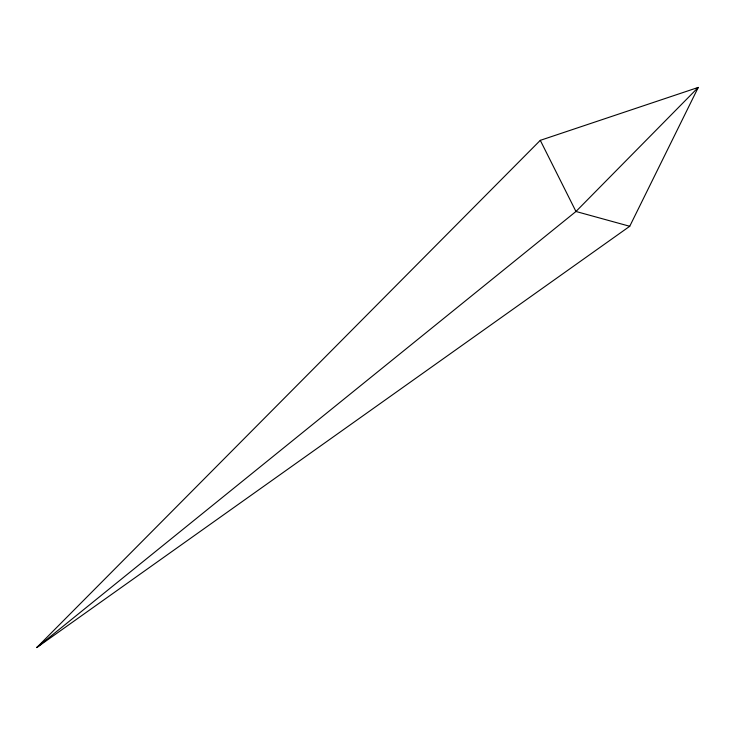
<?xml version="1.0" encoding="UTF-8"?>
<svg xmlns="http://www.w3.org/2000/svg" width="735" height="735" viewBox="0 0 735 735"><rect width="100%" height="100%" fill="white"/><g stroke="black" fill="none" stroke-linecap="round" stroke-linejoin="round"><path stroke-width="1.1" d="M629.739 226.279L698.25 87.428L540.289 140.348L36.75 647.572L629.739 226.279L575.964 211.487L540.289 140.348M41.913 643.015L36.75 647.572L575.964 211.487L698.25 87.428L696.339 88.669"/></g></svg>
